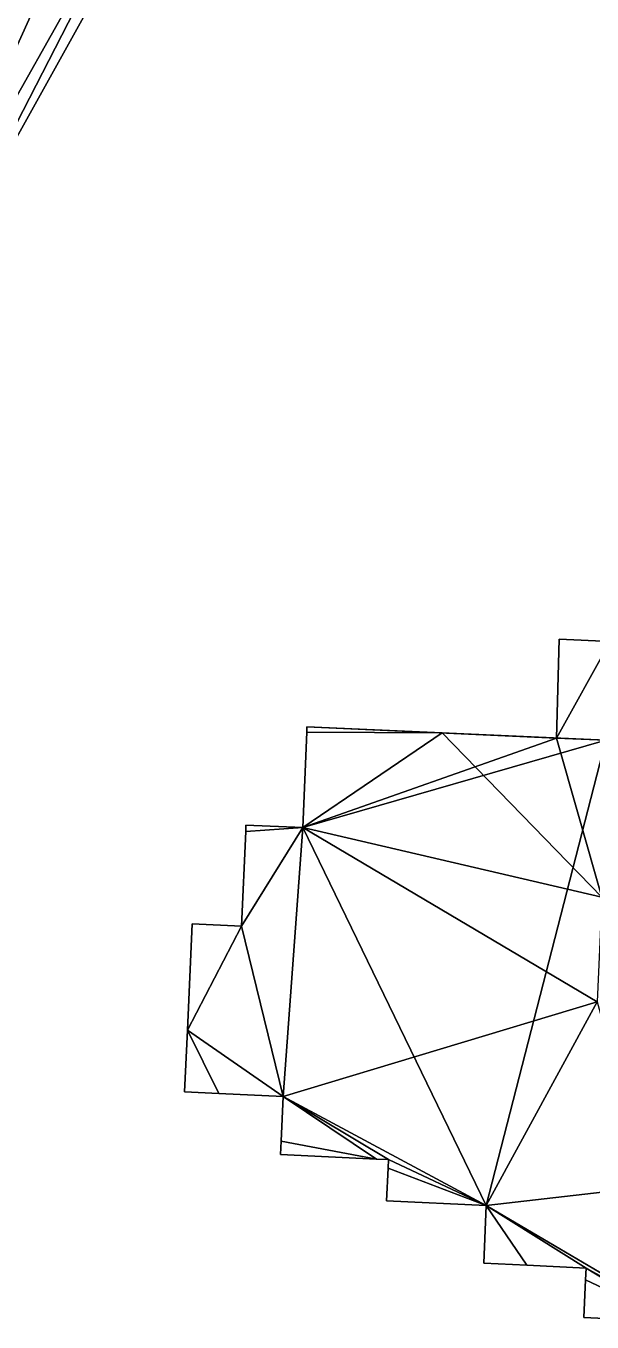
# Model space of a CAD drawing. Extents: x 2679264 to 2679716, y 1246766 to 1247183.
# Drawn here: x 2679615.43 to 2679634.96, y 1246980.73 to 1247025.4 of the extents above; entities that cross this region are included whole.
import ezdxf

# ---------------------------------------------------------------- set-up
doc = ezdxf.new("R2010")
doc.units = 0

msp = doc.modelspace()

# ---------------------------------------------------------------- linework, layer by layer
for points in [[(2679602.21, 1247020.92, 449.569), (2679611.8, 1247038.27, 449.543), (2679616.19, 1247035.83, 451.971)], [(2679618.98, 1247033.23, 436.61), (2679611.8, 1247038.27, 436.61), (2679606.54, 1247018.5, 436.61)], [(2679606.54, 1247018.5, 451.972), (2679602.21, 1247020.92, 449.569), (2679616.19, 1247035.83, 451.971)], [(2679616.19, 1247035.83, 451.971), (2679618.98, 1247033.23, 450.387), (2679606.54, 1247018.5, 451.972)], [(2679618.98, 1247033.23, 450.387), (2679611.13, 1247015.93, 449.723), (2679606.54, 1247018.5, 451.972)], [(2679611.13, 1247015.93, 436.61), (2679618.98, 1247033.23, 436.61), (2679606.54, 1247018.5, 436.61)], [(2679618.98, 1247033.23, 450.387), (2679620.44, 1247032.43, 449.675), (2679611.13, 1247015.93, 449.723)], [(2679611.13, 1247015.93, 436.61), (2679620.44, 1247032.43, 436.61), (2679618.98, 1247033.23, 436.61)], [(2679611.77, 1247015.57, 449.408), (2679611.13, 1247015.93, 449.723), (2679620.44, 1247032.43, 449.675)], [(2679611.13, 1247015.93, 449.723), (2679611.77, 1247015.57, 449.408), (2679620.44, 1247032.43, 449.675)], [(2679611.13, 1247015.93, 436.61), (2679611.13, 1247015.93, 449.723), (2679620.44, 1247032.43, 449.675)], [(2679620.44, 1247032.43, 436.61), (2679611.13, 1247015.93, 436.61), (2679620.44, 1247032.43, 449.675)], [(2679611.77, 1247015.57, 449.408), (2679620.44, 1247032.43, 449.675), (2679620.98, 1247032.13, 449.408)], [(2679611.77, 1247015.57, 449.408), (2679620.98, 1247032.13, 449.408), (2679620.44, 1247032.43, 449.675)], [(2679633.82, 1247004.27, 450.528), (2679635.58, 1247004.19, 450.528), (2679633.73, 1247000.86, 450.528)], [(2679633.82, 1247004.27, 450.528), (2679633.73, 1247000.86, 450.528), (2679633.73, 1247000.86, 436.413)], [(2679633.82, 1247004.27, 436.413), (2679633.82, 1247004.27, 450.528), (2679633.73, 1247000.86, 436.413)], [(2679635.58, 1247004.19, 436.413), (2679633.82, 1247004.27, 436.413), (2679633.73, 1247000.86, 436.413)], [(2679635.58, 1247004.19, 450.528), (2679633.82, 1247004.27, 450.528), (2679633.82, 1247004.27, 436.413)], [(2679635.58, 1247004.19, 436.413), (2679635.58, 1247004.19, 450.528), (2679633.82, 1247004.27, 436.413)], [(2679635.58, 1247004.19, 450.528), (2679635.43, 1247000.79, 450.528), (2679633.73, 1247000.86, 450.528)], [(2679635.58, 1247004.19, 436.413), (2679633.73, 1247000.86, 436.413), (2679635.43, 1247000.79, 436.413)], [(2679625.12, 1247001.06, 453.319), (2679625.12, 1247001.24, 453.319), (2679629.79, 1247001.04, 453.319)], [(2679625.12, 1247001.24, 453.319), (2679625.12, 1247001.06, 453.319), (2679625.12, 1247001.06, 436.413)], [(2679625.12, 1247001.24, 436.413), (2679625.12, 1247001.24, 453.319), (2679625.12, 1247001.06, 436.413)], [(2679625.12, 1247001.24, 453.319), (2679633.73, 1247000.86, 450.528), (2679635.43, 1247000.79, 453.319)], [(2679625.12, 1247001.24, 436.413), (2679633.73, 1247000.86, 436.413), (2679633.73, 1247000.86, 450.528)], [(2679625.12, 1247001.24, 453.319), (2679625.12, 1247001.24, 436.413), (2679633.73, 1247000.86, 450.528)], [(2679629.79, 1247001.04, 436.413), (2679625.12, 1247001.24, 436.413), (2679625.12, 1247001.06, 436.413)], [(2679625.12, 1247001.06, 453.319), (2679629.79, 1247001.04, 453.319), (2679624.98, 1246997.77, 453.319)], [(2679625.12, 1247001.06, 453.319), (2679624.98, 1246997.77, 453.319), (2679624.98, 1246997.77, 436.413)], [(2679625.12, 1247001.06, 436.413), (2679625.12, 1247001.06, 453.319), (2679624.98, 1246997.77, 436.413)], [(2679629.79, 1247001.04, 436.413), (2679625.12, 1247001.06, 436.413), (2679624.98, 1246997.77, 436.413)], [(2679624.98, 1246997.77, 453.319), (2679629.79, 1247001.04, 453.319), (2679635.29, 1246995.37, 453.319)], [(2679633.73, 1247000.86, 436.413), (2679629.79, 1247001.04, 436.413), (2679624.98, 1246997.77, 436.413)], [(2679635.43, 1247000.79, 436.413), (2679633.73, 1247000.86, 436.413), (2679624.98, 1246997.77, 436.413)], [(2679631.31, 1246984.75, 436.413), (2679635.43, 1247000.79, 436.413), (2679624.98, 1246997.77, 436.413)], [(2679635.29, 1246995.37, 453.319), (2679629.79, 1247001.04, 453.319), (2679633.73, 1247000.86, 453.319)], [(2679631.31, 1246984.75, 436.413), (2679642.81, 1246986.07, 436.413), (2679635.43, 1247000.79, 436.413)], [(2679635.29, 1246995.37, 453.319), (2679633.73, 1247000.86, 453.319), (2679635.43, 1247000.79, 453.319)], [(2679633.73, 1247000.86, 450.528), (2679635.43, 1247000.79, 450.528), (2679635.43, 1247000.79, 453.319)], [(2679622.87, 1246994.37, 453.319), (2679623.02, 1246997.64, 453.319), (2679624.98, 1246997.77, 453.319)], [(2679624.3, 1246988.51, 453.319), (2679622.87, 1246994.37, 453.319), (2679624.98, 1246997.77, 453.319)], [(2679622.87, 1246994.37, 436.413), (2679624.3, 1246988.51, 436.413), (2679624.98, 1246997.77, 436.413)], [(2679622.87, 1246994.37, 436.413), (2679624.98, 1246997.77, 436.413), (2679623.02, 1246997.64, 436.413)], [(2679623.02, 1246997.64, 453.319), (2679622.87, 1246994.37, 453.319), (2679623.02, 1246997.64, 436.413)], [(2679622.87, 1246994.37, 453.319), (2679622.87, 1246994.37, 436.413), (2679623.02, 1246997.64, 436.413)], [(2679623.02, 1246997.64, 453.319), (2679623.02, 1246997.86, 453.319), (2679624.98, 1246997.77, 453.319)], [(2679624.98, 1246997.77, 453.319), (2679623.02, 1246997.86, 453.319), (2679623.02, 1246997.86, 436.413)], [(2679624.98, 1246997.77, 436.413), (2679624.98, 1246997.77, 453.319), (2679623.02, 1246997.86, 436.413)], [(2679623.02, 1246997.86, 453.319), (2679623.02, 1246997.64, 453.319), (2679623.02, 1246997.64, 436.413)], [(2679623.02, 1246997.86, 436.413), (2679623.02, 1246997.86, 453.319), (2679623.02, 1246997.64, 436.413)], [(2679624.98, 1246997.77, 436.413), (2679623.02, 1246997.86, 436.413), (2679623.02, 1246997.64, 436.413)], [(2679624.98, 1246997.77, 453.319), (2679635.13, 1246991.77, 453.319), (2679624.3, 1246988.51, 453.319)], [(2679624.3, 1246988.51, 436.413), (2679631.31, 1246984.75, 436.413), (2679624.98, 1246997.77, 436.413)], [(2679635.29, 1246995.37, 453.319), (2679635.13, 1246991.77, 453.319), (2679624.98, 1246997.77, 453.319)], [(2679621, 1246990.79, 453.319), (2679621.16, 1246994.45, 453.319), (2679622.87, 1246994.37, 453.319)], [(2679621.16, 1246994.45, 453.319), (2679621, 1246990.79, 453.319), (2679621, 1246990.79, 436.413)], [(2679621.16, 1246994.45, 436.413), (2679621.16, 1246994.45, 453.319), (2679621, 1246990.79, 436.413)], [(2679622.87, 1246994.37, 436.413), (2679621.16, 1246994.45, 436.413), (2679621, 1246990.79, 436.413)], [(2679622.87, 1246994.37, 453.319), (2679621.16, 1246994.45, 453.319), (2679621.16, 1246994.45, 436.413)], [(2679622.87, 1246994.37, 436.413), (2679622.87, 1246994.37, 453.319), (2679621.16, 1246994.45, 436.413)], [(2679622.87, 1246994.37, 453.319), (2679624.3, 1246988.51, 453.319), (2679621, 1246990.79, 453.319)], [(2679622.87, 1246994.37, 436.413), (2679621, 1246990.79, 436.413), (2679624.3, 1246988.51, 436.413)], [(2679624.3, 1246988.51, 453.319), (2679635.13, 1246991.77, 453.319), (2679631.31, 1246984.75, 453.319)], [(2679631.31, 1246984.75, 453.319), (2679635.13, 1246991.77, 453.319), (2679638.15, 1246980.73, 453.319)], [(2679622.09, 1246988.61, 453.319), (2679620.9, 1246988.66, 453.319), (2679621, 1246990.79, 453.319)], [(2679621, 1246990.79, 453.319), (2679620.9, 1246988.66, 453.319), (2679620.9, 1246988.66, 436.413)], [(2679621, 1246990.79, 436.413), (2679621, 1246990.79, 453.319), (2679620.9, 1246988.66, 436.413)], [(2679621, 1246990.79, 436.413), (2679620.9, 1246988.66, 436.413), (2679622.09, 1246988.61, 436.413)], [(2679622.09, 1246988.61, 453.319), (2679621, 1246990.79, 453.319), (2679624.3, 1246988.51, 453.319)], [(2679621, 1246990.79, 436.413), (2679622.09, 1246988.61, 436.413), (2679624.3, 1246988.51, 436.413)], [(2679620.9, 1246988.66, 453.319), (2679622.09, 1246988.61, 453.319), (2679622.09, 1246988.61, 436.413)], [(2679620.9, 1246988.66, 436.413), (2679620.9, 1246988.66, 453.319), (2679622.09, 1246988.61, 436.413)], [(2679622.09, 1246988.61, 453.319), (2679624.3, 1246988.51, 453.319), (2679624.3, 1246988.51, 436.413)], [(2679622.09, 1246988.61, 436.413), (2679622.09, 1246988.61, 453.319), (2679624.3, 1246988.51, 436.413)], [(2679627.52, 1246986.35, 453.319), (2679624.23, 1246986.96, 453.319), (2679624.3, 1246988.51, 453.319)], [(2679624.3, 1246988.51, 453.319), (2679624.23, 1246986.96, 453.319), (2679624.23, 1246986.96, 436.413)], [(2679624.3, 1246988.51, 436.413), (2679624.3, 1246988.51, 453.319), (2679624.23, 1246986.96, 436.413)], [(2679624.3, 1246988.51, 436.413), (2679624.23, 1246986.96, 436.413), (2679627.52, 1246986.35, 436.413)], [(2679627.94, 1246986.33, 453.319), (2679624.3, 1246988.51, 453.319), (2679631.31, 1246984.75, 453.319)], [(2679627.94, 1246986.33, 453.319), (2679627.52, 1246986.35, 453.319), (2679624.3, 1246988.51, 453.319)], [(2679624.3, 1246988.51, 436.413), (2679627.52, 1246986.35, 436.413), (2679627.94, 1246986.33, 436.413)], [(2679624.3, 1246988.51, 436.413), (2679627.94, 1246986.33, 436.413), (2679631.31, 1246984.75, 436.413)], [(2679624.23, 1246986.96, 453.319), (2679627.52, 1246986.35, 453.319), (2679624.21, 1246986.5, 453.319)], [(2679624.23, 1246986.96, 453.319), (2679624.21, 1246986.5, 453.319), (2679624.21, 1246986.5, 436.413)], [(2679624.23, 1246986.96, 436.413), (2679624.23, 1246986.96, 453.319), (2679624.21, 1246986.5, 436.413)], [(2679624.23, 1246986.96, 436.413), (2679624.21, 1246986.5, 436.413), (2679627.52, 1246986.35, 436.413)], [(2679624.21, 1246986.5, 453.319), (2679627.52, 1246986.35, 453.319), (2679627.52, 1246986.35, 436.413)], [(2679624.21, 1246986.5, 436.413), (2679624.21, 1246986.5, 453.319), (2679627.52, 1246986.35, 436.413)], [(2679627.52, 1246986.35, 453.319), (2679627.94, 1246986.33, 453.319), (2679627.94, 1246986.33, 436.413)], [(2679627.52, 1246986.35, 436.413), (2679627.52, 1246986.35, 453.319), (2679627.94, 1246986.33, 436.413)], [(2679627.87, 1246984.91, 453.319), (2679627.93, 1246986.04, 453.319), (2679631.31, 1246984.75, 453.319)], [(2679627.93, 1246986.04, 453.319), (2679627.87, 1246984.91, 453.319), (2679627.87, 1246984.91, 436.413)], [(2679627.93, 1246986.04, 436.413), (2679627.93, 1246986.04, 453.319), (2679627.87, 1246984.91, 436.413)], [(2679627.93, 1246986.04, 436.413), (2679627.87, 1246984.91, 436.413), (2679631.31, 1246984.75, 436.413)], [(2679627.93, 1246986.04, 453.319), (2679627.94, 1246986.33, 453.319), (2679631.31, 1246984.75, 453.319)], [(2679627.94, 1246986.33, 453.319), (2679627.93, 1246986.04, 453.319), (2679627.93, 1246986.04, 436.413)], [(2679627.94, 1246986.33, 436.413), (2679627.94, 1246986.33, 453.319), (2679627.93, 1246986.04, 436.413)], [(2679627.94, 1246986.33, 436.413), (2679627.93, 1246986.04, 436.413), (2679631.31, 1246984.75, 436.413)], [(2679631.31, 1246984.75, 436.413), (2679638.15, 1246980.73, 436.413), (2679642.81, 1246986.07, 436.413)], [(2679627.87, 1246984.91, 453.319), (2679631.31, 1246984.75, 453.319), (2679631.31, 1246984.75, 436.413)], [(2679627.87, 1246984.91, 436.413), (2679627.87, 1246984.91, 453.319), (2679631.31, 1246984.75, 436.413)], [(2679632.71, 1246982.69, 453.319), (2679631.22, 1246982.76, 453.319), (2679631.31, 1246984.75, 453.319)], [(2679631.31, 1246984.75, 453.319), (2679631.22, 1246982.76, 453.319), (2679631.22, 1246982.76, 436.413)], [(2679631.31, 1246984.75, 436.413), (2679631.31, 1246984.75, 453.319), (2679631.22, 1246982.76, 436.413)], [(2679631.31, 1246984.75, 436.413), (2679631.22, 1246982.76, 436.413), (2679632.71, 1246982.69, 436.413)], [(2679634.75, 1246982.59, 453.319), (2679632.71, 1246982.69, 453.319), (2679631.31, 1246984.75, 453.319)], [(2679638.15, 1246980.73, 453.319), (2679634.75, 1246982.59, 453.319), (2679631.31, 1246984.75, 453.319)], [(2679631.31, 1246984.75, 436.413), (2679632.71, 1246982.69, 436.413), (2679634.75, 1246982.59, 436.413)], [(2679631.31, 1246984.75, 436.413), (2679634.75, 1246982.59, 436.413), (2679638.15, 1246980.73, 436.413)], [(2679631.22, 1246982.76, 453.319), (2679632.71, 1246982.69, 453.319), (2679632.71, 1246982.69, 436.413)], [(2679631.22, 1246982.76, 436.413), (2679631.22, 1246982.76, 453.319), (2679632.71, 1246982.69, 436.413)], [(2679632.71, 1246982.69, 453.319), (2679634.75, 1246982.59, 453.319), (2679634.75, 1246982.59, 436.413)], [(2679632.71, 1246982.69, 436.413), (2679632.71, 1246982.69, 453.319), (2679634.75, 1246982.59, 436.413)], [(2679637.8, 1246980.74, 453.319), (2679634.73, 1246982.19, 453.319), (2679634.75, 1246982.59, 453.319)], [(2679634.75, 1246982.59, 453.319), (2679634.73, 1246982.19, 453.319), (2679634.73, 1246982.19, 436.413)], [(2679634.75, 1246982.59, 436.413), (2679634.75, 1246982.59, 453.319), (2679634.73, 1246982.19, 436.413)], [(2679634.75, 1246982.59, 436.413), (2679634.73, 1246982.19, 436.413), (2679637.8, 1246980.74, 436.413)], [(2679634.75, 1246982.59, 453.319), (2679638.15, 1246980.73, 453.319), (2679637.8, 1246980.74, 453.319)], [(2679634.75, 1246982.59, 436.413), (2679637.8, 1246980.74, 436.413), (2679638.15, 1246980.73, 436.413)], [(2679634.73, 1246982.19, 453.319), (2679637.8, 1246980.74, 453.319), (2679634.67, 1246980.89, 453.319)], [(2679634.73, 1246982.19, 453.319), (2679634.67, 1246980.89, 453.319), (2679634.67, 1246980.89, 436.413)], [(2679634.73, 1246982.19, 436.413), (2679634.73, 1246982.19, 453.319), (2679634.67, 1246980.89, 436.413)], [(2679634.73, 1246982.19, 436.413), (2679634.67, 1246980.89, 436.413), (2679637.8, 1246980.74, 436.413)], [(2679634.67, 1246980.89, 453.319), (2679637.8, 1246980.74, 453.319), (2679637.8, 1246980.74, 436.413)], [(2679634.67, 1246980.89, 436.413), (2679634.67, 1246980.89, 453.319), (2679637.8, 1246980.74, 436.413)]]:
    msp.add_3dface(points)

doc.saveas('drawing.dxf')
